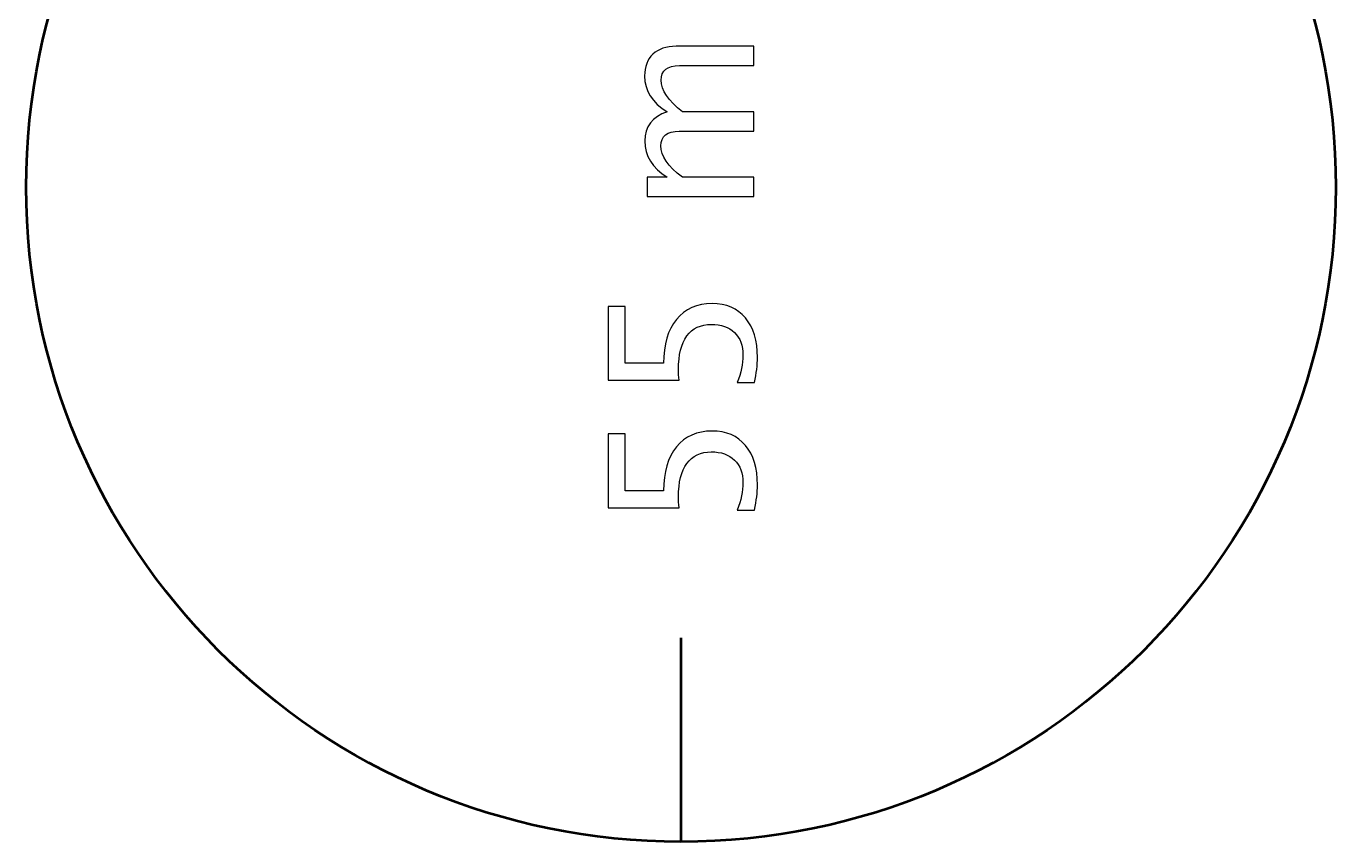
# Model space of a CAD drawing. Header units: centimetres. Extents: x -42.5 to 44.4, y -43.5 to 43.2.
# Drawn here: x 6.25 to 11.75, y -1.25 to 2.18 of the extents above; entities that cross this region are included whole.
import ezdxf

# ---------------------------------------------------------------- set-up
doc = ezdxf.new("R2010")
doc.units = ezdxf.units.CM
doc.header["$MEASUREMENT"] = 0
doc.layers.add('Layer 1', color=7, linetype='Continuous')

msp = doc.modelspace()

# ---------------------------------------------------------------- linework, layer by layer
at = {"layer": 'Layer 1', "lineweight": 53}
msp.add_ellipse((9, 1.5), major_axis=(0, 2.75), ratio=1, dxfattribs=at)
at = {"layer": 'Layer 1'}
for points, knots in [([(9.30607, 1.46006), (9.30607, 1.46006), (8.85733, 1.46006), (8.85733, 1.46006), (8.85733, 1.46006), (8.85733, 1.46006), (8.85733, 1.54134), (8.85733, 1.54134), (8.85733, 1.54134), (8.85733, 1.54134), (8.94214, 1.54134), (8.94214, 1.54134), (8.94214, 1.54134), (8.87935, 1.58099), (8.84802, 1.63179), (8.84802, 1.69402), (8.84802, 1.69402), (8.84802, 1.754), (8.87935, 1.79478), (8.94214, 1.81651), (8.94214, 1.81651), (8.87878, 1.85503), (8.84717, 1.90527), (8.84717, 1.96693), (8.84717, 1.96693), (8.84717, 2.0063), (8.85875, 2.03692), (8.88203, 2.0588), (8.88203, 2.0588), (8.90531, 2.08067), (8.93791, 2.09168), (8.97982, 2.09168), (8.97982, 2.09168), (8.97982, 2.09168), (9.30607, 2.09168), (9.30607, 2.09168), (9.30607, 2.09168), (9.30607, 2.09168), (9.30607, 2.0104), (9.30607, 2.0104), (9.30607, 2.0104), (9.30607, 2.0104), (8.99323, 2.0104), (8.99323, 2.0104), (8.99323, 2.0104), (8.94214, 2.0104), (8.9166, 1.99008), (8.9166, 1.94944), (8.9166, 1.94944), (8.9166, 1.90724), (8.94638, 1.86293), (9.00607, 1.81651), (9.00607, 1.81651), (9.00607, 1.81651), (9.30607, 1.81651), (9.30607, 1.81651), (9.30607, 1.81651), (9.30607, 1.81651), (9.30607, 1.73523), (9.30607, 1.73523), (9.30607, 1.73523), (9.30607, 1.73523), (8.99294, 1.73523), (8.99294, 1.73523), (8.99294, 1.73523), (8.94144, 1.73523), (8.91576, 1.71463), (8.91576, 1.67328), (8.91576, 1.67328), (8.91576, 1.63222), (8.94567, 1.58819), (9.00564, 1.54134), (9.00564, 1.54134), (9.00564, 1.54134), (9.30607, 1.54134), (9.30607, 1.54134), (9.30607, 1.54134), (9.30607, 1.54134), (9.30607, 1.46006), (9.30607, 1.46006)], [0, 0, 0, 0, 0.047619, 0.047619, 0.047619, 0.047619, 0.0952381, 0.0952381, 0.0952381, 0.0952381, 0.1428571, 0.1428571, 0.1428571, 0.1428571, 0.1904762, 0.1904762, 0.1904762, 0.1904762, 0.2380952, 0.2380952, 0.2380952, 0.2380952, 0.2857143, 0.2857143, 0.2857143, 0.2857143, 0.3333333, 0.3333333, 0.3333333, 0.3333333, 0.3809524, 0.3809524, 0.3809524, 0.3809524, 0.4285714, 0.4285714, 0.4285714, 0.4285714, 0.4761905, 0.4761905, 0.4761905, 0.4761905, 0.5238095, 0.5238095, 0.5238095, 0.5238095, 0.5714286, 0.5714286, 0.5714286, 0.5714286, 0.6190476, 0.6190476, 0.6190476, 0.6190476, 0.6666667, 0.6666667, 0.6666667, 0.6666667, 0.7142857, 0.7142857, 0.7142857, 0.7142857, 0.7619048, 0.7619048, 0.7619048, 0.7619048, 0.8095238, 0.8095238, 0.8095238, 0.8095238, 0.8571429, 0.8571429, 0.8571429, 0.8571429, 0.9047619, 0.9047619, 0.9047619, 0.9047619, 1, 1, 1, 1]), ([(9.30861, 0.67886), (9.30861, 0.67886), (9.2358, 0.67886), (9.2358, 0.67886), (9.2358, 0.67886), (9.25217, 0.71936), (9.26035, 0.75775), (9.26035, 0.79443), (9.26035, 0.79443), (9.26035, 0.83451), (9.2485, 0.86612), (9.22479, 0.88912), (9.22479, 0.88912), (9.20108, 0.91212), (9.16849, 0.92355), (9.127, 0.92355), (9.127, 0.92355), (9.08241, 0.92355), (9.04826, 0.90732), (9.02469, 0.87487), (9.02469, 0.87487), (9.00113, 0.84241), (8.98942, 0.79542), (8.98942, 0.73404), (8.98942, 0.73404), (8.98942, 0.71979), (8.9904, 0.70469), (8.99238, 0.68902), (8.99238, 0.68902), (8.99238, 0.68902), (8.69393, 0.68902), (8.69393, 0.68902), (8.69393, 0.68902), (8.69393, 0.68902), (8.69393, 0.99891), (8.69393, 0.99891), (8.69393, 0.99891), (8.69393, 0.99891), (8.76505, 0.99891), (8.76505, 0.99891), (8.76505, 0.99891), (8.76505, 0.99891), (8.76505, 0.76014), (8.76505, 0.76014), (8.76505, 0.76014), (8.76505, 0.76014), (8.92676, 0.76014), (8.92676, 0.76014), (8.92676, 0.76014), (8.92676, 0.83888), (8.94482, 0.90027), (8.98095, 0.94444), (8.98095, 0.94444), (9.01693, 0.9886), (9.06689, 1.01076), (9.13081, 1.01076), (9.13081, 1.01076), (9.19036, 1.01076), (9.23693, 0.99072), (9.27065, 0.95064), (9.27065, 0.95064), (9.30438, 0.91057), (9.32131, 0.85525), (9.32131, 0.7847), (9.32131, 0.7847), (9.32131, 0.75323), (9.31708, 0.71795), (9.30861, 0.67886)], [0, 0, 0, 0, 0.0555556, 0.0555556, 0.0555556, 0.0555556, 0.1111111, 0.1111111, 0.1111111, 0.1111111, 0.1666667, 0.1666667, 0.1666667, 0.1666667, 0.2222222, 0.2222222, 0.2222222, 0.2222222, 0.2777778, 0.2777778, 0.2777778, 0.2777778, 0.3333333, 0.3333333, 0.3333333, 0.3333333, 0.3888889, 0.3888889, 0.3888889, 0.3888889, 0.4444444, 0.4444444, 0.4444444, 0.4444444, 0.5, 0.5, 0.5, 0.5, 0.5555556, 0.5555556, 0.5555556, 0.5555556, 0.6111111, 0.6111111, 0.6111111, 0.6111111, 0.6666667, 0.6666667, 0.6666667, 0.6666667, 0.7222222, 0.7222222, 0.7222222, 0.7222222, 0.7777778, 0.7777778, 0.7777778, 0.7777778, 0.8333333, 0.8333333, 0.8333333, 0.8333333, 0.8888889, 0.8888889, 0.8888889, 0.8888889, 1, 1, 1, 1]), ([(9.30861, 0.14348), (9.30861, 0.14348), (9.2358, 0.14348), (9.2358, 0.14348), (9.2358, 0.14348), (9.25217, 0.18398), (9.26035, 0.22237), (9.26035, 0.25905), (9.26035, 0.25905), (9.26035, 0.29913), (9.2485, 0.33074), (9.22479, 0.35374), (9.22479, 0.35374), (9.20108, 0.37674), (9.16849, 0.38817), (9.127, 0.38817), (9.127, 0.38817), (9.08241, 0.38817), (9.04826, 0.37194), (9.02469, 0.33949), (9.02469, 0.33949), (9.00113, 0.30703), (8.98942, 0.26004), (8.98942, 0.19866), (8.98942, 0.19866), (8.98942, 0.18441), (8.9904, 0.16931), (8.99238, 0.15364), (8.99238, 0.15364), (8.99238, 0.15364), (8.69393, 0.15364), (8.69393, 0.15364), (8.69393, 0.15364), (8.69393, 0.15364), (8.69393, 0.46353), (8.69393, 0.46353), (8.69393, 0.46353), (8.69393, 0.46353), (8.76505, 0.46353), (8.76505, 0.46353), (8.76505, 0.46353), (8.76505, 0.46353), (8.76505, 0.22476), (8.76505, 0.22476), (8.76505, 0.22476), (8.76505, 0.22476), (8.92676, 0.22476), (8.92676, 0.22476), (8.92676, 0.22476), (8.92676, 0.3035), (8.94482, 0.36489), (8.98095, 0.40906), (8.98095, 0.40906), (9.01693, 0.45322), (9.06689, 0.47538), (9.13081, 0.47538), (9.13081, 0.47538), (9.19036, 0.47538), (9.23693, 0.45534), (9.27065, 0.41526), (9.27065, 0.41526), (9.30438, 0.37519), (9.32131, 0.31987), (9.32131, 0.24932), (9.32131, 0.24932), (9.32131, 0.21785), (9.31708, 0.18257), (9.30861, 0.14348)], [0, 0, 0, 0, 0.0555556, 0.0555556, 0.0555556, 0.0555556, 0.1111111, 0.1111111, 0.1111111, 0.1111111, 0.1666667, 0.1666667, 0.1666667, 0.1666667, 0.2222222, 0.2222222, 0.2222222, 0.2222222, 0.2777778, 0.2777778, 0.2777778, 0.2777778, 0.3333333, 0.3333333, 0.3333333, 0.3333333, 0.3888889, 0.3888889, 0.3888889, 0.3888889, 0.4444444, 0.4444444, 0.4444444, 0.4444444, 0.5, 0.5, 0.5, 0.5, 0.5555556, 0.5555556, 0.5555556, 0.5555556, 0.6111111, 0.6111111, 0.6111111, 0.6111111, 0.6666667, 0.6666667, 0.6666667, 0.6666667, 0.7222222, 0.7222222, 0.7222222, 0.7222222, 0.7777778, 0.7777778, 0.7777778, 0.7777778, 0.8333333, 0.8333333, 0.8333333, 0.8333333, 0.8888889, 0.8888889, 0.8888889, 0.8888889, 1, 1, 1, 1])]:
    msp.add_open_spline(points, degree=3, knots=knots, dxfattribs=at)
at = {"layer": 'Layer 1', "lineweight": 53}
for points in [[(9, -0.39296), (9, -0.39296), (9, -1.25), (9, -1.25)], [(9, -1.25), (9, -1.25), (9, -1.25), (9, -1.25)]]:
    msp.add_open_spline(points, degree=3, dxfattribs=at)

doc.saveas('drawing.dxf')
